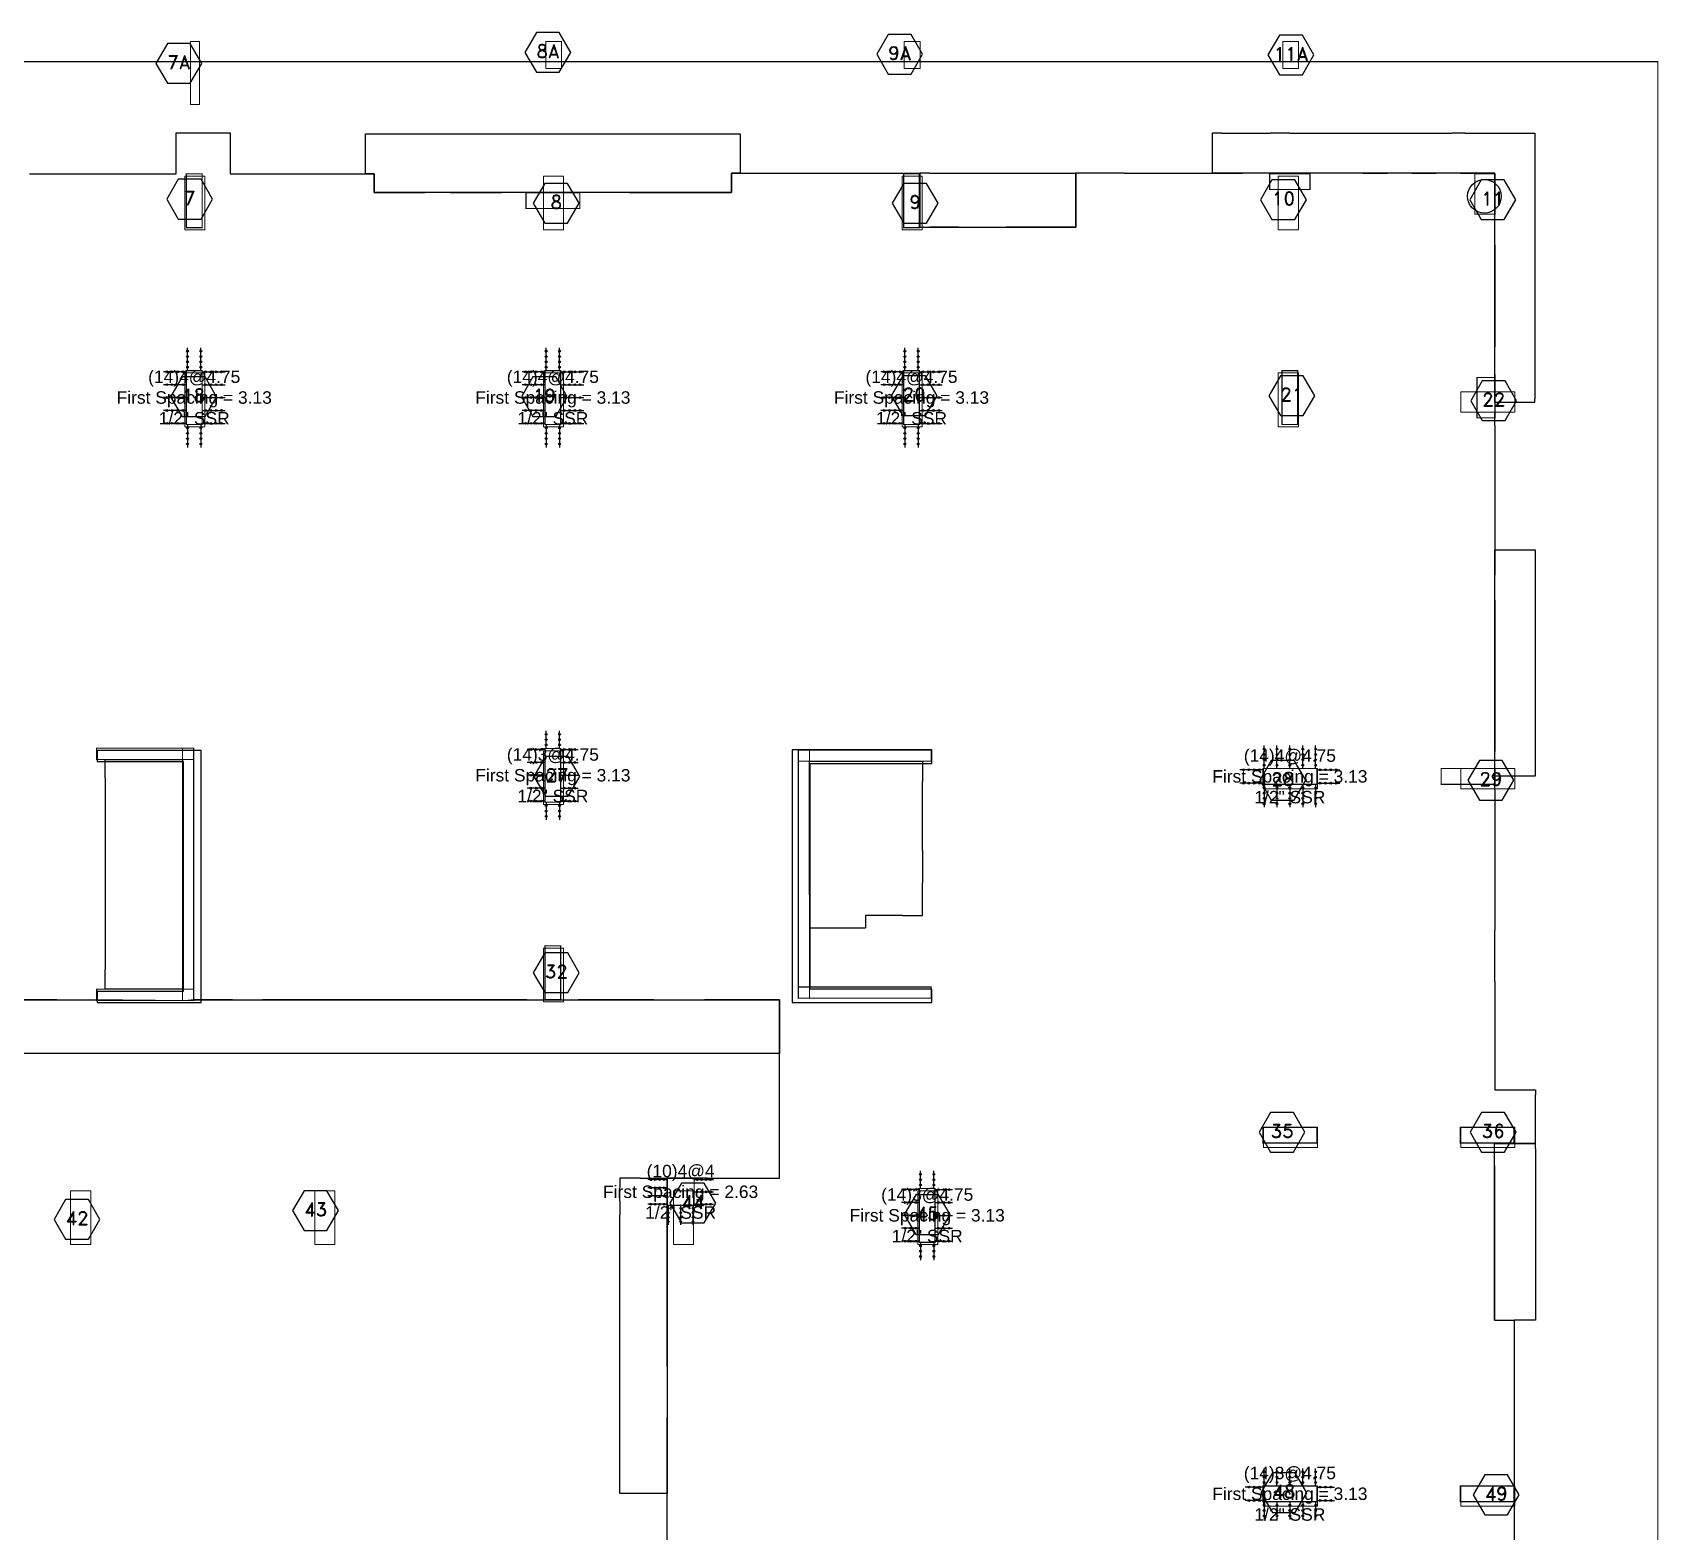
# Model space of a CAD drawing. Header units: inches. Extents: x 0 to 5513, y -1225 to 2781.
# Drawn here: x 4063 to 5513, y -238 to 1099 of the extents above; entities that cross this region are included whole.
import ezdxf
from ezdxf.enums import TextEntityAlignment as Align

# ---------------------------------------------------------------- set-up
doc = ezdxf.new("R2010")
doc.units = ezdxf.units.IN
doc.header["$MEASUREMENT"] = 0
doc.linetypes.add('DOTTED', pattern=[5, 0, -5])
doc.linetypes.add('SOLID', pattern=[0])
for name, color, linetype in [('RAM_Concept_Element', 7, 'Continuous'), ('RAM_Concept_Reinforcement', 7, 'Continuous'), ('S-COL-01', 50, 'Continuous')]:
    doc.layers.add(name, color=color, linetype=linetype)
doc.layers.add('S-AUX MARK', color=11, linetype='Continuous', plot=False)
doc.styles.add('RAM Concept font', font='arial.ttf', dxfattribs={"height": 12})
doc.styles.add('ROMAND', font='romand.shx')

# ---------------------------------------------------------------- blocks, each defined once
blk = doc.blocks.new('COL-TAG')
blk.add_lwpolyline([(16, -5.3), (8.3, -18.6), (16, -31.9), (31.3, -31.9), (39, -18.6), (31.3, -5.3)], close=True)
at = {"style": 'ROMAND'}
blk.add_attdef('XXX', text='', height=9, dxfattribs=at).set_placement((23.7, -22.3), align=Align.CENTER)

msp = doc.modelspace()

# ---------------------------------------------------------------- linework, layer by layer
at = {"layer": 'RAM_Concept_Element', "color": 150, "linetype": 'SOLID'}
for p, q in [((4190.8, 973.3), (4190.8, 1009.8)), ((4190.8, 1009.8), (4206.8, 1009.8)), ((4206.8, 1009.8), (4238.8, 1009.8)), ((4238.8, 1009.8), (4238.8, 973.3)), ((4359.5, 1009.1), (4368.8, 1009.1)), ((4359.5, 973.3), (4359.5, 1009.1)), ((4368.8, 1009.1), (4389.6, 1009.1)), ((4389.6, 1009.1), (4422.8, 1009.1)), ((4422.8, 1009.1), (4458.2, 1009.1)), ((4458.2, 1009.1), (4476.8, 1009.1)), ((4476.8, 1009.1), (4503.9, 1009.1)), ((4503.9, 1009.1), (4526.8, 1009.1)), ((4526.8, 1009.1), (4550.6, 1009.1)), ((4550.6, 1009.1), (4580.8, 1009.1)), ((4580.8, 1009.1), (4598.2, 1009.1)), ((4598.2, 1009.1), (4634.8, 1009.1)), ((4634.8, 1009.1), (4669.6, 1009.1)), ((4669.6, 1009.1), (4688.8, 1009.1)), ((4688.8, 1009.1), (4694, 1009.1)), ((4694, 1009.1), (4694, 973.8)), ((5123.8, 1009.6), (5115, 1009.6)), ((5115, 1009.6), (5115, 973.8)), ((5123.8, 1009.6), (5142.2, 1009.6)), ((5142.2, 1009.6), (5166.8, 1009.6)), ((5184.4, 1009.6), (5166.8, 1009.6)), ((5184.4, 1009.6), (5206.1, 1009.6)), ((5206.1, 1009.6), (5232.8, 1009.6)), ((5232.8, 1009.6), (5249.6, 1009.6)), ((5249.6, 1009.6), (5268.2, 1009.6)), ((5268.2, 1009.6), (5286.8, 1009.6)), ((5286.8, 1009.6), (5307.8, 1009.6)), ((5307.8, 1009.6), (5328.8, 1009.6)), ((5340.8, 1009.6), (5328.8, 1009.6)), ((5340.8, 1009.6), (5358.4, 1009.6)), ((5358.4, 1009.6), (5380.8, 1009.6)), ((5380.8, 1009.6), (5403.1, 1009.6)), ((5403.1, 1009.6), (5403.1, 991.5)), ((5403.1, 991.5), (5403.1, 973.4)), ((4059.8, 973.3), (4080.8, 973.3)), ((4080.8, 973.3), (4102.8, 973.3)), ((4102.8, 973.3), (4122.8, 973.3)), ((4122.8, 973.3), (4156.8, 973.3)), ((4156.8, 973.3), (4190.8, 973.3)), ((4238.8, 973.3), (4260.8, 973.3)), ((4260.8, 973.3), (4294.1, 973.3)), ((4294.1, 973.3), (4314.8, 973.3)), ((4314.8, 973.3), (4337.7, 973.3)), ((4337.7, 973.3), (4359.5, 973.3)), ((4359.5, 973.3), (4367.4, 973.3)), ((4367.4, 973.3), (4359.5, 973.3)), ((4367.4, 973.3), (4367.4, 956.8)), ((4367.4, 956.8), (4367.4, 973.3)), ((4686.1, 973.8), (4686.1, 956.8)), ((4686.1, 956.8), (4686.1, 973.8)), ((4686.1, 973.8), (4694, 973.8)), ((4694, 973.8), (4686.1, 973.8)), ((4694, 973.8), (4715.8, 973.8)), ((4715.8, 973.8), (4742.8, 973.8)), ((4742.8, 973.8), (4772.1, 973.8)), ((4772.1, 973.8), (4796.8, 973.8)), ((4796.8, 973.8), (4816.7, 973.8)), ((4816.7, 973.8), (4846.8, 973.8)), ((4846.8, 973.8), (4854.3, 973.8)), ((4854.3, 973.8), (4854.3, 955.3)), ((4862.8, 973.8), (4854.3, 973.8)), ((4854.3, 973.8), (4854.3, 955.3)), ((4862.8, 973.8), (4889, 973.8)), ((4889, 973.8), (4907.8, 973.8)), ((4907.8, 973.8), (4931.2, 973.8)), ((4931.2, 973.8), (4961.8, 973.8)), ((4961.8, 973.8), (4993.5, 973.8)), ((4993.5, 973.8), (4993.5, 949.3)), ((4993.5, 949.3), (4993.5, 973.8)), ((5015.8, 973.8), (4993.5, 973.8)), ((5036.7, 973.8), (5015.8, 973.8)), ((5036.7, 973.8), (5069.8, 973.8)), ((5069.8, 973.8), (5092.4, 973.8)), ((5092.4, 973.8), (5115, 973.8)), ((5142.2, 973.8), (5115, 973.8)), ((5115, 973.8), (5142.2, 973.8)), ((5170.8, 973.8), (5142.2, 973.8)), ((5170.8, 973.8), (5142.2, 973.8)), ((5199.3, 973.8), (5170.8, 973.8)), ((5170.8, 973.8), (5199.3, 973.8)), ((5227.9, 973.8), (5199.3, 973.8)), ((5227.9, 973.8), (5199.3, 973.8)), ((5249.6, 973.8), (5227.9, 973.8)), ((5249.6, 973.8), (5227.9, 973.8)), ((5249.6, 973.8), (5271.4, 973.8)), ((5271.4, 973.8), (5249.6, 973.8)), ((5293.1, 973.8), (5271.4, 973.8)), ((5293.1, 973.8), (5271.4, 973.8)), ((5293.1, 973.8), (5314.9, 973.8)), ((5314.9, 973.8), (5293.1, 973.8)), ((5336.6, 973.8), (5314.9, 973.8)), ((5336.6, 973.8), (5314.9, 973.8)), ((5367.4, 973.8), (5336.6, 973.8)), ((5336.6, 973.8), (5367.4, 973.8)), ((5367.4, 955.3), (5367.4, 973.8)), ((5367.4, 955.3), (5367.4, 973.8)), ((5403.1, 973.4), (5403.1, 955.3)), ((4367.4, 956.8), (4389.6, 956.8)), ((4389.6, 956.8), (4367.4, 956.8)), ((4389.6, 956.8), (4412.5, 956.8)), ((4412.5, 956.8), (4389.6, 956.8)), ((4435.3, 956.8), (4412.5, 956.8)), ((4435.3, 956.8), (4412.5, 956.8)), ((4458.2, 956.8), (4435.3, 956.8)), ((4435.3, 956.8), (4458.2, 956.8)), ((4458.2, 956.8), (4481.1, 956.8)), ((4481.1, 956.8), (4458.2, 956.8)), ((4511.5, 956.8), (4481.1, 956.8)), ((4511.5, 956.8), (4481.1, 956.8)), ((4542, 956.8), (4511.5, 956.8)), ((4542, 956.8), (4511.5, 956.8)), ((4572.5, 956.8), (4542, 956.8)), ((4572.5, 956.8), (4542, 956.8)), ((4595.3, 956.8), (4572.5, 956.8)), ((4595.3, 956.8), (4572.5, 956.8)), ((4618.2, 956.8), (4595.3, 956.8)), ((4595.3, 956.8), (4618.2, 956.8)), ((4618.2, 956.8), (4641.1, 956.8)), ((4641.1, 956.8), (4618.2, 956.8)), ((4641.1, 956.8), (4663.9, 956.8)), ((4663.9, 956.8), (4641.1, 956.8)), ((4686.1, 956.8), (4663.9, 956.8)), ((4663.9, 956.8), (4686.1, 956.8)), ((4854.3, 943.3), (4854.3, 955.3)), ((4854.3, 955.3), (4854.3, 943.3)), ((4854.3, 925.8), (4854.3, 943.3)), ((4854.3, 943.3), (4854.3, 925.8)), ((4993.5, 925.8), (4993.5, 949.3)), ((4993.5, 949.3), (4993.5, 925.8)), ((5367.4, 943.3), (5367.4, 955.3)), ((5367.4, 943.3), (5367.4, 955.3)), ((5367.4, 909.9), (5367.4, 943.3)), ((5367.4, 909.9), (5367.4, 943.3)), ((5403.1, 955.3), (5403.1, 943.3)), ((5403.1, 943.3), (5403.1, 910.1)), ((4854.3, 925.8), (4862.8, 925.8)), ((4854.3, 925.8), (4862.8, 925.8)), ((4889, 925.8), (4862.8, 925.8)), ((4862.8, 925.8), (4889, 925.8)), ((4889, 925.8), (4910.1, 925.8)), ((4889, 925.8), (4910.1, 925.8)), ((4910.1, 925.8), (4931.2, 925.8)), ((4910.1, 925.8), (4931.2, 925.8)), ((4931.2, 925.8), (4962.4, 925.8)), ((4962.4, 925.8), (4931.2, 925.8)), ((4993.5, 925.8), (4962.4, 925.8)), ((4962.4, 925.8), (4993.5, 925.8)), ((5367.4, 909.9), (5367.4, 887.2)), ((5367.4, 887.2), (5367.4, 909.9)), ((5403.1, 910.1), (5403.1, 887.4)), ((5367.4, 887.2), (5367.4, 864.5)), ((5367.4, 864.5), (5367.4, 887.2)), ((5403.1, 887.4), (5403.1, 864.7)), ((5367.4, 864.5), (5367.4, 841.8)), ((5367.4, 841.8), (5367.4, 864.5)), ((5403.1, 864.7), (5403.1, 842)), ((5367.4, 841.8), (5367.4, 819.1)), ((5367.4, 819.1), (5367.4, 841.8)), ((5403.1, 842), (5403.1, 819.3)), ((5367.4, 794.3), (5367.4, 819.1)), ((5367.4, 794.3), (5367.4, 819.1)), ((5403.1, 819.3), (5403.1, 784.7)), ((5367.4, 794.3), (5367.4, 769.6)), ((5367.4, 769.6), (5367.4, 794.3)), ((5403.1, 784.7), (5403.1, 772.7)), ((5367.4, 769.6), (5367.4, 760.7)), ((5367.4, 769.6), (5403.1, 769.6)), ((5403.1, 769.6), (5403.1, 772.7)), ((5367.4, 748.7), (5367.4, 760.7)), ((5367.4, 748.7), (5367.4, 728.4)), ((5367.4, 728.4), (5367.4, 705.7)), ((5367.4, 705.7), (5367.4, 683.1)), ((5367.4, 683.1), (5367.4, 660.4)), ((5367.4, 660.4), (5367.4, 637.8)), ((5367.4, 637.8), (5367.4, 615.3)), ((5367.4, 637.8), (5403.4, 637.8)), ((5367.4, 615.3), (5367.4, 637.8)), ((5403.4, 637.8), (5403.4, 615.3)), ((5367.4, 592.9), (5367.4, 615.3)), ((5367.4, 592.9), (5367.4, 615.3)), ((5403.4, 615.3), (5403.4, 592.9)), ((5367.4, 592.9), (5367.4, 570.4)), ((5367.4, 570.4), (5367.4, 592.9)), ((5403.4, 592.9), (5403.4, 570.4)), ((5367.4, 570.4), (5367.4, 548)), ((5367.4, 548), (5367.4, 570.4)), ((5403.4, 570.4), (5403.4, 548)), ((5367.4, 548), (5367.4, 525.5)), ((5367.4, 525.5), (5367.4, 548)), ((5403.4, 548), (5403.4, 525.5)), ((5367.4, 525.5), (5367.4, 503.1)), ((5367.4, 503.1), (5367.4, 525.5)), ((5403.4, 525.5), (5403.4, 503.1)), ((5367.4, 503.1), (5367.4, 480.6)), ((5367.4, 480.6), (5367.4, 503.1)), ((5403.4, 503.1), (5403.4, 480.6)), ((5367.4, 480.6), (5367.4, 458.1)), ((5367.4, 458.1), (5367.4, 480.6)), ((5403.4, 480.6), (5403.4, 447.7)), ((4127.3, 434.5), (4127.3, 450.9)), ((4127.3, 450.9), (4161.8, 450.9)), ((4161.8, 450.9), (4196.3, 450.9)), ((4196.3, 450.9), (4196.3, 416.8)), ((5367.4, 435.9), (5367.4, 458.1)), ((5367.4, 435.9), (5367.4, 458.1)), ((4755.8, 419.6), (4755.8, 449.3)), ((4755.8, 449.3), (4789.4, 449.3)), ((4789.4, 449.3), (4823, 449.3)), ((4823, 449.3), (4856.6, 449.3)), ((4856.6, 449.3), (4856.6, 431.1)), ((5367.4, 423.7), (5367.4, 435.9)), ((5403.4, 435.9), (5367.4, 435.9)), ((5403.4, 447.7), (5403.4, 435.9)), ((4127.3, 434.5), (4127.3, 415.4)), ((4856.6, 412.1), (4856.6, 431.1)), ((5367.4, 423.7), (5367.4, 390)), ((4127.3, 415.4), (4127.3, 393)), ((4196.3, 416.8), (4196.3, 382.6)), ((4755.8, 389.9), (4755.8, 419.6)), ((4856.6, 390.9), (4856.6, 412.1)), ((4127.3, 393), (4127.3, 370.7)), ((4196.3, 382.6), (4196.3, 348.4)), ((4755.8, 360.1), (4755.8, 389.9)), ((4856.6, 369.6), (4856.6, 390.9)), ((5367.4, 390), (5367.4, 367.1)), ((4127.3, 370.7), (4127.3, 348.4)), ((4856.6, 369.6), (4856.6, 340.7)), ((5367.4, 367.1), (5367.4, 344.3)), ((4127.3, 348.4), (4127.3, 326)), ((4196.3, 348.4), (4196.3, 314.3)), ((4755.8, 330.4), (4755.8, 360.1)), ((4856.6, 311.7), (4856.6, 340.7)), ((5367.4, 344.3), (5367.4, 321.4)), ((4127.3, 326), (4127.3, 303.7)), ((4755.8, 330.4), (4755.8, 300.7)), ((5367.4, 321.4), (5367.4, 298.5)), ((4196.3, 314.3), (4196.3, 280.1)), ((4805.8, 311.7), (4805.8, 300.7)), ((4838.8, 311.7), (4805.8, 311.7)), ((4838.8, 311.7), (4856.6, 311.7)), ((4127.3, 303.7), (4127.3, 281.4)), ((4755.8, 300.7), (4776.3, 300.7)), ((4776.3, 300.7), (4796.8, 300.7)), ((4796.8, 300.7), (4805.8, 300.7)), ((5367.4, 275.7), (5367.4, 298.5)), ((4127.3, 281.4), (4127.3, 263.6)), ((4196.3, 280.1), (4196.3, 245.9)), ((5367.4, 252.8), (5367.4, 275.7)), ((4127.3, 245.9), (4127.3, 263.6)), ((5367.4, 252.8), (5367.4, 230)), ((4065.3, 236.5), (4046.3, 236.5)), ((4046.3, 236.5), (4065.3, 236.5)), ((4084.3, 236.5), (4065.3, 236.5)), ((4065.3, 236.5), (4084.3, 236.5)), ((4084.3, 236.5), (4113.5, 236.4)), ((4084.3, 236.5), (4113.5, 236.4)), ((4142.8, 236.2), (4113.5, 236.4)), ((4113.5, 236.4), (4142.8, 236.2)), ((4161.8, 245.9), (4127.3, 245.9)), ((4142.8, 236.2), (4172, 236.1)), ((4142.8, 236.2), (4172, 236.1)), ((4196.3, 245.9), (4161.8, 245.9)), ((4172, 236.1), (4201.3, 235.9)), ((4172, 236.1), (4201.3, 235.9)), ((4201.3, 235.9), (4206.8, 236.5)), ((4206.8, 236.5), (4201.3, 235.9)), ((4224.5, 236.5), (4206.8, 236.5)), ((4206.8, 236.5), (4224.5, 236.5)), ((4240.9, 236.5), (4224.5, 236.5)), ((4224.5, 236.5), (4240.9, 236.5)), ((4240.9, 236.5), (4267.6, 236.5)), ((4240.9, 236.5), (4267.6, 236.5)), ((4294.3, 236.5), (4267.6, 236.5)), ((4267.6, 236.5), (4294.3, 236.5)), ((4317.5, 236.5), (4294.3, 236.5)), ((4294.3, 236.5), (4317.5, 236.5)), ((4340.8, 236.5), (4317.5, 236.5)), ((4317.5, 236.5), (4340.8, 236.5)), ((4364, 236.5), (4340.8, 236.5)), ((4340.8, 236.5), (4364, 236.5)), ((4387.3, 236.5), (4364, 236.5)), ((4364, 236.5), (4387.3, 236.5)), ((4410.5, 236.5), (4387.3, 236.5)), ((4387.3, 236.5), (4410.5, 236.5)), ((4433.8, 236.5), (4410.5, 236.5)), ((4410.5, 236.5), (4433.8, 236.5)), ((4457, 236.5), (4433.8, 236.5)), ((4433.8, 236.5), (4457, 236.5)), ((4457, 236.5), (4480.3, 236.5)), ((4480.3, 236.5), (4457, 236.5)), ((4480.3, 236.5), (4503.5, 236.5)), ((4503.5, 236.5), (4480.3, 236.5)), ((4503.5, 236.5), (4526.4, 236.5)), ((4503.5, 236.5), (4526.4, 236.5)), ((4526.4, 236.5), (4549.3, 236.5)), ((4526.4, 236.5), (4549.3, 236.5)), ((4571.9, 236.5), (4549.3, 236.5)), ((4549.3, 236.5), (4571.9, 236.5)), ((4571.9, 236.5), (4594.4, 236.5)), ((4594.4, 236.5), (4571.9, 236.5)), ((4594.4, 236.5), (4617, 236.5)), ((4617, 236.5), (4594.4, 236.5)), ((4617, 236.5), (4639.6, 236.5)), ((4617, 236.5), (4639.6, 236.5)), ((4639.6, 236.5), (4662.1, 236.5)), ((4639.6, 236.5), (4662.1, 236.5)), ((4684.7, 236.5), (4662.1, 236.5)), ((4662.1, 236.5), (4684.7, 236.5)), ((4684.7, 236.5), (4707.2, 236.5)), ((4707.2, 236.5), (4684.7, 236.5)), ((4729.1, 236.5), (4707.2, 236.5)), ((4707.2, 236.5), (4729.1, 236.5)), ((4729.1, 236.5), (4729.1, 215.8)), ((4729.1, 215.8), (4729.1, 236.5)), ((5367.4, 230), (5367.4, 207.1)), ((4729.1, 215.8), (4729.1, 188.6)), ((4729.1, 188.6), (4729.1, 215.8)), ((5367.4, 207.1), (5367.4, 184.3)), ((4065.9, 188.6), (4048.8, 188.6)), ((4084.9, 188.6), (4065.9, 188.6)), ((4102.8, 188.6), (4084.9, 188.6)), ((4122.9, 188.6), (4102.8, 188.6)), ((4142.5, 188.6), (4122.9, 188.6)), ((4162.1, 188.6), (4142.5, 188.6)), ((4181.7, 188.6), (4162.1, 188.6)), ((4206.8, 188.6), (4181.7, 188.6)), ((4224.5, 188.6), (4206.8, 188.6)), ((4240.9, 188.6), (4224.5, 188.6)), ((4260.8, 188.6), (4240.9, 188.6)), ((4294.3, 188.6), (4260.8, 188.6)), ((4314.8, 188.6), (4294.3, 188.6)), ((4340.8, 188.6), (4314.8, 188.6)), ((4368.8, 188.6), (4340.8, 188.6)), ((4387.3, 188.6), (4368.8, 188.6)), ((4422.8, 188.6), (4387.3, 188.6)), ((4457, 188.6), (4422.8, 188.6)), ((4476.8, 188.6), (4457, 188.6)), ((4503.5, 188.6), (4476.8, 188.6)), ((4526.8, 188.6), (4503.5, 188.6)), ((4549.3, 188.6), (4526.8, 188.6)), ((4580.8, 188.6), (4549.3, 188.6)), ((4617, 188.6), (4580.8, 188.6)), ((4634.8, 188.6), (4617, 188.6)), ((4662.1, 188.6), (4634.8, 188.6)), ((4688.8, 188.6), (4662.1, 188.6)), ((4707.2, 188.6), (4688.8, 188.6)), ((4729.1, 188.6), (4707.2, 188.6)), ((4729.1, 172.3), (4729.1, 188.6)), ((5367.4, 184.3), (5367.4, 156.2)), ((4729.1, 150.9), (4729.1, 172.3)), ((4729.1, 129.5), (4729.1, 150.9)), ((5367.4, 156.2), (5403.6, 156.2)), ((5403.6, 156.2), (5403.6, 151.7)), ((5403.6, 139.7), (5403.6, 151.7)), ((5403.6, 127.7), (5403.6, 139.7)), ((4729.1, 108.2), (4729.1, 129.5)), ((5403.6, 115.7), (5403.6, 127.7)), ((4729.1, 77.2), (4729.1, 108.2)), ((5366.9, 88.4), (5366.9, 108.2)), ((5366.9, 88.4), (5366.9, 108.2)), ((5403.6, 108.2), (5366.9, 108.2)), ((5366.9, 108.2), (5403.6, 108.2)), ((5403.6, 108.2), (5403.6, 115.7)), ((5403.6, 103.7), (5403.6, 108.2)), ((5403.6, 103.7), (5403.6, 91.7)), ((5366.9, 88.4), (5366.9, 68.5)), ((5366.9, 68.5), (5366.9, 88.4)), ((5403.6, 91.7), (5403.6, 68.5)), ((4586.5, 77.2), (4586.5, 68.7)), ((4604.6, 77.2), (4586.5, 77.2)), ((4604.6, 77.2), (4628.8, 77.2)), ((4628.8, 77.2), (4628.8, 48.8)), ((4628.8, 48.8), (4628.8, 77.2)), ((4640.8, 77.2), (4628.8, 77.2)), ((4664.8, 77.2), (4640.8, 77.2)), ((4664.8, 77.2), (4688.8, 77.2)), ((4688.8, 77.2), (4706.8, 77.2)), ((4706.8, 77.2), (4729.1, 77.2)), ((4586.5, 56.7), (4586.5, 68.7)), ((5366.9, 68.5), (5366.9, 44.9)), ((5366.9, 44.9), (5366.9, 68.5)), ((5403.6, 68.5), (5403.6, 44.9)), ((4586.5, 56.7), (4586.5, 44.7)), ((4586.5, 20.4), (4586.5, 44.7)), ((4628.8, 48.8), (4628.8, 20.4)), ((4628.8, 20.4), (4628.8, 48.8)), ((5366.9, 44.9), (5366.9, 21.4)), ((5366.9, 21.4), (5366.9, 44.9)), ((5403.6, 44.9), (5403.6, 21.4)), ((4586.5, -1.9), (4586.5, 20.4)), ((4628.8, 20.4), (4628.8, -1.9)), ((4628.8, -1.9), (4628.8, 20.4)), ((5366.9, 21.4), (5366.9, -2.2)), ((5366.9, -2.2), (5366.9, 21.4)), ((5403.6, 21.4), (5403.6, -2.2)), ((4586.5, -24.2), (4586.5, -1.9)), ((4628.8, -1.9), (4628.8, -24.2)), ((4628.8, -24.2), (4628.8, -1.9)), ((5366.9, -2.2), (5366.9, -25.8)), ((5366.9, -25.8), (5366.9, -2.2)), ((5403.6, -2.2), (5403.6, -25.8)), ((4586.5, -46.5), (4586.5, -24.2)), ((4628.8, -24.2), (4628.8, -46.5)), ((4628.8, -46.5), (4628.8, -24.2)), ((5366.9, -49.4), (5366.9, -25.8)), ((5366.9, -25.8), (5366.9, -49.4)), ((5403.6, -25.8), (5403.6, -49.4)), ((4586.5, -68.8), (4586.5, -46.5)), ((4628.8, -46.5), (4628.8, -68.8)), ((4628.8, -68.8), (4628.8, -46.5)), ((5366.9, -49.4), (5384.4, -49.4)), ((5366.9, -49.4), (5384.4, -49.4)), ((5384.4, -49.4), (5384.4, -71.5)), ((5403.6, -49.4), (5384.4, -49.4)), ((4586.5, -91.1), (4586.5, -68.8)), ((4628.8, -68.8), (4628.8, -91.1)), ((4628.8, -91.1), (4628.8, -68.8)), ((5384.4, -71.5), (5384.4, -93.6)), ((4586.5, -113.4), (4586.5, -91.1)), ((4628.8, -91.1), (4628.8, -113.4)), ((4628.8, -91.1), (4628.8, -113.4)), ((5384.4, -93.6), (5384.4, -115.8)), ((4586.5, -135.8), (4586.5, -113.4)), ((4628.8, -113.4), (4628.8, -135.8)), ((4628.8, -113.4), (4628.8, -135.8)), ((5384.4, -115.8), (5384.4, -137.9)), ((4586.5, -158.1), (4586.5, -135.8)), ((4628.8, -135.8), (4628.8, -158.1)), ((4628.8, -158.1), (4628.8, -135.8)), ((5384.4, -137.9), (5384.4, -160)), ((4586.5, -181.7), (4586.5, -158.1)), ((4628.8, -158.1), (4628.8, -180.4)), ((4628.8, -180.4), (4628.8, -158.1)), ((5384.4, -160), (5384.4, -190.3)), ((4586.5, -204.1), (4586.5, -181.7)), ((4628.8, -180.4), (4628.8, -204.1)), ((4628.8, -204.1), (4628.8, -180.4)), ((5384.4, -190.3), (5384.4, -202.3)), ((5384.4, -202.3), (5384.4, -214.3)), ((4610.9, -204.1), (4586.5, -204.1)), ((4628.8, -204.1), (4610.9, -204.1)), ((4628.8, -225), (4628.8, -204.1)), ((5384.4, -214.3), (5384.4, -247.9)), ((4628.8, -247.3), (4628.8, -225))]:
    msp.add_line(p, q, dxfattribs=at)
at = {"layer": 'RAM_Concept_Element', "color": 3, "linetype": 'SOLID', "const_width": 1}
for points in [[(4213.8, 925.3), (4199.8, 925.3), (4199.8, 973.3), (4213.8, 973.3)], [(4213.8, 925.3), (4199.8, 925.3), (4199.8, 973.3), (4213.8, 973.3)], [(4853.8, 925.3), (4839.8, 925.3), (4839.8, 973.3), (4853.8, 973.3)], [(4853.8, 925.3), (4839.8, 925.3), (4839.8, 973.3), (4853.8, 973.3)], [(5202.4, 959.3), (5166.4, 959.3), (5166.4, 973.3), (5202.4, 973.3)], [(5202.4, 959.3), (5166.4, 959.3), (5166.4, 973.3), (5202.4, 973.3)], [(5367.4, 937.3), (5349.4, 937.3), (5349.4, 973.3), (5367.4, 973.3)], [(5367.4, 937.3), (5349.4, 937.3), (5349.4, 973.3), (5367.4, 973.3)], [(4550.8, 942.3), (4502.8, 942.3), (4502.8, 956.3), (4550.8, 956.3)], [(4550.8, 942.3), (4502.8, 942.3), (4502.8, 956.3), (4550.8, 956.3)], [(4213.8, 749.7), (4199.8, 749.7), (4199.8, 797.7), (4213.8, 797.7)], [(4213.8, 749.7), (4199.8, 749.7), (4199.8, 797.7), (4213.8, 797.7)], [(4533.8, 749.7), (4519.8, 749.7), (4519.8, 797.7), (4533.8, 797.7)], [(4533.8, 749.7), (4519.8, 749.7), (4519.8, 797.7), (4533.8, 797.7)], [(4853.8, 749.7), (4839.8, 749.7), (4839.8, 797.7), (4853.8, 797.7)], [(4853.8, 749.7), (4839.8, 749.7), (4839.8, 797.7), (4853.8, 797.7)], [(5191.4, 749.7), (5177.4, 749.7), (5177.4, 797.7), (5191.4, 797.7)], [(5191.4, 749.7), (5177.4, 749.7), (5177.4, 797.7), (5191.4, 797.7)], [(5367.4, 755.7), (5351.4, 755.7), (5351.4, 791.7), (5367.4, 791.7)], [(5367.4, 755.7), (5351.4, 755.7), (5351.4, 791.7), (5367.4, 791.7)], [(4119.6, 450.9), (4146.8, 450.9), (4174.1, 450.9), (4201.3, 450.9), (4206.3, 450.9), (4206.3, 460.9), (4201.3, 460.9), (4174.1, 460.9), (4146.8, 460.9), (4119.6, 460.9)], [(4119.6, 450.9), (4146.8, 450.9), (4174.1, 450.9), (4201.3, 450.9), (4206.3, 450.9), (4206.3, 460.9), (4201.3, 460.9), (4174.1, 460.9), (4146.8, 460.9), (4119.6, 460.9)], [(4119.6, 450.9), (4146.8, 450.9), (4174.1, 450.9), (4201.3, 450.9), (4206.3, 450.9), (4206.3, 460.9), (4201.3, 460.9), (4174.1, 460.9), (4146.8, 460.9), (4119.6, 460.9)], [(4119.6, 450.9), (4146.8, 450.9), (4174.1, 450.9), (4201.3, 450.9), (4206.3, 450.9), (4206.3, 460.9), (4201.3, 460.9), (4174.1, 460.9), (4146.8, 460.9), (4119.6, 460.9)], [(4206.3, 235.9), (4206.3, 240.9), (4206.3, 262.9), (4206.3, 284.3), (4206.3, 305.6), (4206.3, 327), (4206.3, 348.4), (4206.3, 369.7), (4206.3, 391.1), (4206.3, 412.5), (4206.3, 433.8), (4206.3, 455.9), (4206.3, 460.9), (4196.3, 460.9), (4196.3, 455.9), (4196.3, 433.8), (4196.3, 412.5), (4196.3, 391.1), (4196.3, 369.7), (4196.3, 348.4), (4196.3, 327), (4196.3, 305.6), (4196.3, 284.3), (4196.3, 262.9), (4196.3, 240.9), (4196.3, 235.9)], [(4206.3, 235.9), (4206.3, 240.9), (4206.3, 262.9), (4206.3, 284.3), (4206.3, 305.6), (4206.3, 327), (4206.3, 348.4), (4206.3, 369.7), (4206.3, 391.1), (4206.3, 412.5), (4206.3, 433.8), (4206.3, 455.9), (4206.3, 460.9), (4196.3, 460.9), (4196.3, 455.9), (4196.3, 433.8), (4196.3, 412.5), (4196.3, 391.1), (4196.3, 369.7), (4196.3, 348.4), (4196.3, 327), (4196.3, 305.6), (4196.3, 284.3), (4196.3, 262.9), (4196.3, 240.9), (4196.3, 235.9)], [(4196.3, 235.9), (4206.3, 235.9), (4206.3, 240.9), (4206.3, 262.9), (4206.3, 284.3), (4206.3, 305.6), (4206.3, 327), (4206.3, 348.4), (4206.3, 369.7), (4206.3, 391.1), (4206.3, 412.5), (4206.3, 433.8), (4206.3, 455.9), (4206.3, 460.9), (4196.3, 460.9), (4196.3, 455.9), (4196.3, 433.8), (4196.3, 412.5), (4196.3, 391.1), (4196.3, 369.7), (4196.3, 348.4), (4196.3, 327), (4196.3, 305.6), (4196.3, 284.3), (4196.3, 262.9), (4196.3, 240.9)], [(4196.3, 235.9), (4206.3, 235.9), (4206.3, 240.9), (4206.3, 262.9), (4206.3, 284.3), (4206.3, 305.6), (4206.3, 327), (4206.3, 348.4), (4206.3, 369.7), (4206.3, 391.1), (4206.3, 412.5), (4206.3, 433.8), (4206.3, 455.9), (4206.3, 460.9), (4196.3, 460.9), (4196.3, 455.9), (4196.3, 433.8), (4196.3, 412.5), (4196.3, 391.1), (4196.3, 369.7), (4196.3, 348.4), (4196.3, 327), (4196.3, 305.6), (4196.3, 284.3), (4196.3, 262.9), (4196.3, 240.9)], [(4533.8, 412.7), (4519.8, 412.7), (4519.8, 460.7), (4533.8, 460.7)], [(4533.8, 412.7), (4519.8, 412.7), (4519.8, 460.7), (4533.8, 460.7)], [(4745.8, 449.3), (4750.8, 449.3), (4777.7, 449.3), (4801.1, 449.3), (4824.5, 449.3), (4844.4, 449.3), (4854.4, 449.3), (4864.4, 449.3), (4864.4, 459.3), (4854.4, 459.3), (4844.4, 459.3), (4824.5, 459.3), (4801.1, 459.3), (4777.7, 459.3), (4750.8, 459.3), (4745.8, 459.3)], [(4755.8, 237.9), (4755.8, 242.9), (4755.8, 263.6), (4755.8, 284.3), (4755.8, 305.6), (4755.8, 327), (4755.8, 348.4), (4755.8, 369.7), (4755.8, 391.1), (4755.8, 412.5), (4755.8, 433.8), (4755.8, 454.3), (4755.8, 459.3), (4745.8, 459.3), (4745.8, 454.3), (4745.8, 433.8), (4745.8, 412.5), (4745.8, 391.1), (4745.8, 369.7), (4745.8, 348.4), (4745.8, 327), (4745.8, 305.6), (4745.8, 284.3), (4745.8, 263.6), (4745.8, 242.9), (4745.8, 237.9)], [(4745.8, 449.3), (4750.8, 449.3), (4777.7, 449.3), (4801.1, 449.3), (4824.5, 449.3), (4844.4, 449.3), (4854.4, 449.3), (4864.4, 449.3), (4864.4, 459.3), (4854.4, 459.3), (4844.4, 459.3), (4824.5, 459.3), (4801.1, 459.3), (4777.7, 459.3), (4750.8, 459.3), (4745.8, 459.3)], [(4755.8, 237.9), (4755.8, 242.9), (4755.8, 263.6), (4755.8, 284.3), (4755.8, 305.6), (4755.8, 327), (4755.8, 348.4), (4755.8, 369.7), (4755.8, 391.1), (4755.8, 412.5), (4755.8, 433.8), (4755.8, 454.3), (4755.8, 459.3), (4745.8, 459.3), (4745.8, 454.3), (4745.8, 433.8), (4745.8, 412.5), (4745.8, 391.1), (4745.8, 369.7), (4745.8, 348.4), (4745.8, 327), (4745.8, 305.6), (4745.8, 284.3), (4745.8, 263.6), (4745.8, 242.9), (4745.8, 237.9)], [(4745.8, 237.9), (4755.8, 237.9), (4755.8, 242.9), (4755.8, 263.6), (4755.8, 284.3), (4755.8, 305.6), (4755.8, 327), (4755.8, 348.4), (4755.8, 369.7), (4755.8, 391.1), (4755.8, 412.5), (4755.8, 433.8), (4755.8, 454.3), (4755.8, 459.3), (4745.8, 459.3), (4745.8, 454.3), (4745.8, 433.8), (4745.8, 412.5), (4745.8, 391.1), (4745.8, 369.7), (4745.8, 348.4), (4745.8, 327), (4745.8, 305.6), (4745.8, 284.3), (4745.8, 263.6), (4745.8, 242.9)], [(4745.8, 449.3), (4750.8, 449.3), (4777.7, 449.3), (4801.1, 449.3), (4824.5, 449.3), (4844.4, 449.3), (4854.4, 449.3), (4864.4, 449.3), (4864.4, 459.3), (4854.4, 459.3), (4844.4, 459.3), (4824.5, 459.3), (4801.1, 459.3), (4777.7, 459.3), (4750.8, 459.3), (4745.8, 459.3)], [(4745.8, 237.9), (4755.8, 237.9), (4755.8, 242.9), (4755.8, 263.6), (4755.8, 284.3), (4755.8, 305.6), (4755.8, 327), (4755.8, 348.4), (4755.8, 369.7), (4755.8, 391.1), (4755.8, 412.5), (4755.8, 433.8), (4755.8, 454.3), (4755.8, 459.3), (4745.8, 459.3), (4745.8, 454.3), (4745.8, 433.8), (4745.8, 412.5), (4745.8, 391.1), (4745.8, 369.7), (4745.8, 348.4), (4745.8, 327), (4745.8, 305.6), (4745.8, 284.3), (4745.8, 263.6), (4745.8, 242.9)], [(4745.8, 449.3), (4750.8, 449.3), (4777.7, 449.3), (4801.1, 449.3), (4824.5, 449.3), (4844.4, 449.3), (4854.4, 449.3), (4864.4, 449.3), (4864.4, 459.3), (4854.4, 459.3), (4844.4, 459.3), (4824.5, 459.3), (4801.1, 459.3), (4777.7, 459.3), (4750.8, 459.3), (4745.8, 459.3)], [(5208.4, 428.7), (5160.4, 428.7), (5160.4, 442.7), (5208.4, 442.7)], [(5208.4, 428.7), (5160.4, 428.7), (5160.4, 442.7), (5208.4, 442.7)], [(5367.4, 428.7), (5319.4, 428.7), (5319.4, 442.7), (5367.4, 442.7)], [(5367.4, 428.7), (5319.4, 428.7), (5319.4, 442.7), (5367.4, 442.7)], [(4533.8, 236.6), (4519.8, 236.6), (4519.8, 284.6), (4533.8, 284.6)], [(4533.8, 236.6), (4519.8, 236.6), (4519.8, 284.6), (4533.8, 284.6)], [(4745.8, 237.9), (4750.8, 237.9), (4769.7, 237.9), (4794.7, 237.9), (4819.6, 237.9), (4842, 237.9), (4864.4, 237.9), (4864.4, 247.9), (4842, 247.9), (4819.6, 247.9), (4794.7, 247.9), (4769.7, 247.9), (4750.8, 247.9), (4745.8, 247.9)], [(4745.8, 237.9), (4750.8, 237.9), (4769.7, 237.9), (4794.7, 237.9), (4819.6, 237.9), (4842, 237.9), (4864.4, 237.9), (4864.4, 247.9), (4842, 247.9), (4819.6, 247.9), (4794.7, 247.9), (4769.7, 247.9), (4750.8, 247.9), (4745.8, 247.9)], [(4745.8, 237.9), (4750.8, 237.9), (4769.7, 237.9), (4794.7, 237.9), (4819.6, 237.9), (4842, 237.9), (4864.4, 237.9), (4864.4, 247.9), (4842, 247.9), (4819.6, 247.9), (4794.7, 247.9), (4769.7, 247.9), (4750.8, 247.9), (4745.8, 247.9)], [(4745.8, 237.9), (4750.8, 237.9), (4769.7, 237.9), (4794.7, 237.9), (4819.6, 237.9), (4842, 237.9), (4864.4, 237.9), (4864.4, 247.9), (4842, 247.9), (4819.6, 247.9), (4794.7, 247.9), (4769.7, 247.9), (4750.8, 247.9), (4745.8, 247.9)], [(4119.7, 235.9), (4140.9, 235.9), (4162.1, 235.9), (4181.7, 235.9), (4201.3, 235.9), (4206.3, 235.9), (4206.3, 245.9), (4201.3, 245.9), (4181.7, 245.9), (4162.1, 245.9), (4140.9, 245.9), (4119.7, 245.9)], [(4119.7, 235.9), (4140.9, 235.9), (4162.1, 235.9), (4181.7, 235.9), (4201.3, 235.9), (4206.3, 235.9), (4206.3, 245.9), (4201.3, 245.9), (4181.7, 245.9), (4162.1, 245.9), (4140.9, 245.9), (4119.7, 245.9)], [(4119.7, 235.9), (4140.9, 235.9), (4162.1, 235.9), (4181.7, 235.9), (4201.3, 235.9), (4206.3, 235.9), (4206.3, 245.9), (4201.3, 245.9), (4181.7, 245.9), (4162.1, 245.9), (4140.9, 245.9), (4119.7, 245.9)], [(4119.7, 235.9), (4140.9, 235.9), (4162.1, 235.9), (4181.7, 235.9), (4201.3, 235.9), (4206.3, 235.9), (4206.3, 245.9), (4201.3, 245.9), (4181.7, 245.9), (4162.1, 245.9), (4140.9, 245.9), (4119.7, 245.9)], [(5208.4, 108.7), (5160.4, 108.7), (5160.4, 122.7), (5208.4, 122.7)], [(5208.4, 108.7), (5160.4, 108.7), (5160.4, 122.7), (5208.4, 122.7)], [(5384.4, 108.7), (5336.4, 108.7), (5336.4, 122.7), (5384.4, 122.7)], [(5384.4, 108.7), (5336.4, 108.7), (5336.4, 122.7), (5384.4, 122.7)], [(4652.8, 53.1), (4628.8, 53.1), (4628.8, 77.1), (4652.8, 77.1)], [(4652.8, 53.1), (4628.8, 53.1), (4628.8, 77.1), (4652.8, 77.1)], [(4867.8, 20.1), (4853.8, 20.1), (4853.8, 68.1), (4867.8, 68.1)], [(4867.8, 20.1), (4853.8, 20.1), (4853.8, 68.1), (4867.8, 68.1)], [(5208.4, -211.3), (5160.4, -211.3), (5160.4, -197.3), (5208.4, -197.3)], [(5208.4, -211.3), (5160.4, -211.3), (5160.4, -197.3), (5208.4, -197.3)], [(5384.4, -211.3), (5336.4, -211.3), (5336.4, -197.3), (5384.4, -197.3)], [(5384.4, -211.3), (5336.4, -211.3), (5336.4, -197.3), (5384.4, -197.3)]]:
    msp.add_lwpolyline(points, close=True, dxfattribs=at)
at = {"layer": 'RAM_Concept_Reinforcement', "color": 9, "linetype": 'SOLID'}
for p, q in [((4200.8, 797.7), (4200.8, 818.2)), ((4212.8, 797.7), (4212.8, 818.2)), ((4520.8, 797.7), (4520.8, 818.2)), ((4532.8, 797.7), (4532.8, 818.2)), ((4840.8, 797.7), (4840.8, 818.2)), ((4852.8, 797.7), (4852.8, 818.2)), ((4199.8, 796.7), (4179.3, 796.7)), ((4199.8, 785.2), (4179.3, 785.2)), ((4213.8, 796.7), (4234.3, 796.7)), ((4213.8, 785.2), (4234.3, 785.2)), ((4519.8, 796.7), (4499.3, 796.7)), ((4519.8, 785.2), (4499.3, 785.2)), ((4533.8, 796.7), (4554.3, 796.7)), ((4533.8, 785.2), (4554.3, 785.2)), ((4839.8, 796.7), (4819.3, 796.7)), ((4839.8, 785.2), (4819.3, 785.2)), ((4853.8, 796.7), (4874.3, 796.7)), ((4853.8, 785.2), (4874.3, 785.2)), ((4199.8, 773.7), (4179.3, 773.7)), ((4213.8, 773.7), (4234.3, 773.7)), ((4519.8, 773.7), (4499.3, 773.7)), ((4533.8, 773.7), (4554.3, 773.7)), ((4839.8, 773.7), (4819.3, 773.7)), ((4853.8, 773.7), (4874.3, 773.7)), ((4199.8, 762.2), (4179.3, 762.2)), ((4213.8, 762.2), (4234.3, 762.2)), ((4519.8, 762.2), (4499.3, 762.2)), ((4533.8, 762.2), (4554.3, 762.2)), ((4839.8, 762.2), (4819.3, 762.2)), ((4853.8, 762.2), (4874.3, 762.2)), ((4199.8, 750.7), (4179.3, 750.7)), ((4200.8, 749.7), (4200.8, 729.2)), ((4212.8, 749.7), (4212.8, 729.2)), ((4213.8, 750.7), (4234.3, 750.7)), ((4519.8, 750.7), (4499.3, 750.7)), ((4520.8, 749.7), (4520.8, 729.2)), ((4532.8, 749.7), (4532.8, 729.2)), ((4533.8, 750.7), (4554.3, 750.7)), ((4839.8, 750.7), (4819.3, 750.7)), ((4840.8, 749.7), (4840.8, 729.2)), ((4852.8, 749.7), (4852.8, 729.2)), ((4853.8, 750.7), (4874.3, 750.7)), ((4520.8, 460.7), (4520.8, 476.4)), ((4532.8, 460.7), (4532.8, 476.4)), ((4519.8, 459.7), (4504, 459.7)), ((4533.8, 459.7), (4549.5, 459.7)), ((5161.4, 442.7), (5161.4, 463.2)), ((5172.9, 442.7), (5172.9, 463.2)), ((5184.4, 442.7), (5184.4, 463.2)), ((5195.9, 442.7), (5195.9, 463.2)), ((5207.4, 442.7), (5207.4, 463.2)), ((4519.8, 448.2), (4504, 448.2)), ((4519.8, 436.7), (4504, 436.7)), ((4533.8, 448.2), (4549.5, 448.2)), ((4533.8, 436.7), (4549.5, 436.7)), ((5160.4, 441.7), (5139.9, 441.7)), ((5208.4, 441.7), (5228.9, 441.7)), ((4519.8, 425.2), (4504, 425.2)), ((4533.8, 425.2), (4549.5, 425.2)), ((5160.4, 429.7), (5139.9, 429.7)), ((5161.4, 428.7), (5161.4, 408.2)), ((5172.9, 428.7), (5172.9, 408.2)), ((5184.4, 428.7), (5184.4, 408.2)), ((5195.9, 428.7), (5195.9, 408.2)), ((5207.4, 428.7), (5207.4, 408.2)), ((5208.4, 429.7), (5228.9, 429.7)), ((4519.8, 413.7), (4504, 413.7)), ((4520.8, 412.7), (4520.8, 396.9)), ((4532.8, 412.7), (4532.8, 396.9)), ((4533.8, 413.7), (4549.5, 413.7)), ((4628.8, 76.1), (4611.5, 76.1)), ((4652.8, 76.1), (4670, 76.1)), ((4854.8, 68.1), (4854.8, 83.8)), ((4866.8, 68.1), (4866.8, 83.8)), ((4628.8, 68.7), (4611.5, 68.7)), ((4628.8, 61.4), (4611.5, 61.4)), ((4652.8, 65.1), (4670, 65.1)), ((4853.8, 67.1), (4838, 67.1)), ((4867.8, 67.1), (4883.5, 67.1)), ((4628.8, 54), (4611.5, 54)), ((4629.8, 53.1), (4629.8, 35.8)), ((4640.8, 53.1), (4640.8, 35.8)), ((4651.8, 53.1), (4651.8, 35.8)), ((4652.8, 54), (4670, 54)), ((4853.8, 55.6), (4838, 55.6)), ((4853.8, 44.1), (4838, 44.1)), ((4867.8, 55.6), (4883.5, 55.6)), ((4867.8, 44.1), (4883.5, 44.1)), ((4853.8, 32.6), (4838, 32.6)), ((4867.8, 32.6), (4883.5, 32.6)), ((4853.8, 21), (4838, 21)), ((4854.8, 20.1), (4854.8, 4.3)), ((4866.8, 20.1), (4866.8, 4.3)), ((4867.8, 21), (4883.5, 21)), ((5161.4, -197.3), (5161.4, -181.6)), ((5172.9, -197.3), (5172.9, -181.6)), ((5184.4, -197.3), (5184.4, -181.6)), ((5195.9, -197.3), (5195.9, -181.6)), ((5207.4, -197.3), (5207.4, -181.6)), ((5160.4, -198.3), (5144.6, -198.3)), ((5208.4, -198.3), (5224.1, -198.3)), ((5160.4, -210.3), (5144.6, -210.3)), ((5161.4, -211.3), (5161.4, -227.1)), ((5172.9, -211.3), (5172.9, -227.1)), ((5184.4, -211.3), (5184.4, -227.1)), ((5195.9, -211.3), (5195.9, -227.1)), ((5207.4, -211.3), (5207.4, -227.1)), ((5208.4, -210.3), (5224.1, -210.3))]:
    msp.add_line(p, q, dxfattribs=at)
at = {"layer": 'RAM_Concept_Reinforcement', "color": 7, "linetype": 'DOTTED', "const_width": 1}
msp.add_lwpolyline([(2276.4, -820.6), (5512.8, -820.6), (5512.8, 1073.4), (2276.4, 1073.4)], close=True, dxfattribs=at)
at = {"layer": 'RAM_Concept_Reinforcement', "color": 9, "linetype": 'SOLID'}
for centre in [(4200.8, 815.1), (4212.8, 815.1), (4520.8, 815.1), (4532.8, 815.1), (4840.8, 815.1), (4852.8, 815.1), (4200.8, 810.3), (4200.8, 805.6), (4200.8, 800.8), (4212.8, 810.3), (4212.8, 805.6), (4212.8, 800.8), (4520.8, 810.3), (4520.8, 805.6), (4520.8, 800.8), (4532.8, 810.3), (4532.8, 805.6), (4532.8, 800.8), (4840.8, 810.3), (4840.8, 805.6), (4840.8, 800.8), (4852.8, 810.3), (4852.8, 805.6), (4852.8, 800.8), (4182.4, 796.7), (4182.4, 785.2), (4187.1, 796.7), (4187.1, 785.2), (4191.9, 796.7), (4191.9, 785.2), (4196.6, 796.7), (4196.6, 785.2), (4216.9, 796.7), (4216.9, 785.2), (4221.6, 796.7), (4221.6, 785.2), (4226.4, 796.7), (4226.4, 785.2), (4231.1, 796.7), (4231.1, 785.2), (4502.4, 796.7), (4502.4, 785.2), (4507.1, 796.7), (4507.1, 785.2), (4511.9, 796.7), (4511.9, 785.2), (4516.6, 796.7), (4516.6, 785.2), (4536.9, 796.7), (4536.9, 785.2), (4541.6, 796.7), (4541.6, 785.2), (4546.4, 796.7), (4546.4, 785.2), (4551.1, 796.7), (4551.1, 785.2), (4822.4, 796.7), (4822.4, 785.2), (4827.1, 796.7), (4827.1, 785.2), (4831.9, 796.7), (4831.9, 785.2), (4836.6, 796.7), (4836.6, 785.2), (4856.9, 796.7), (4856.9, 785.2), (4861.6, 796.7), (4861.6, 785.2), (4866.4, 796.7), (4866.4, 785.2), (4871.1, 796.7), (4871.1, 785.2), (4182.4, 773.7), (4187.1, 773.7), (4191.9, 773.7), (4196.6, 773.7), (4216.9, 773.7), (4221.6, 773.7), (4226.4, 773.7), (4231.1, 773.7), (4502.4, 773.7), (4507.1, 773.7), (4511.9, 773.7), (4516.6, 773.7), (4536.9, 773.7), (4541.6, 773.7), (4546.4, 773.7), (4551.1, 773.7), (4822.4, 773.7), (4827.1, 773.7), (4831.9, 773.7), (4836.6, 773.7), (4856.9, 773.7), (4861.6, 773.7), (4866.4, 773.7), (4871.1, 773.7), (4182.4, 762.2), (4187.1, 762.2), (4191.9, 762.2), (4196.6, 762.2), (4216.9, 762.2), (4221.6, 762.2), (4226.4, 762.2), (4231.1, 762.2), (4502.4, 762.2), (4507.1, 762.2), (4511.9, 762.2), (4516.6, 762.2), (4536.9, 762.2), (4541.6, 762.2), (4546.4, 762.2), (4551.1, 762.2), (4822.4, 762.2), (4827.1, 762.2), (4831.9, 762.2), (4836.6, 762.2), (4856.9, 762.2), (4861.6, 762.2), (4866.4, 762.2), (4871.1, 762.2), (4182.4, 750.7), (4187.1, 750.7), (4191.9, 750.7), (4196.6, 750.7), (4200.8, 746.6), (4200.8, 741.8), (4212.8, 746.6), (4212.8, 741.8), (4216.9, 750.7), (4221.6, 750.7), (4226.4, 750.7), (4231.1, 750.7), (4502.4, 750.7), (4507.1, 750.7), (4511.9, 750.7), (4516.6, 750.7), (4520.8, 746.6), (4520.8, 741.8), (4532.8, 746.6), (4532.8, 741.8), (4536.9, 750.7), (4541.6, 750.7), (4546.4, 750.7), (4551.1, 750.7), (4822.4, 750.7), (4827.1, 750.7), (4831.9, 750.7), (4836.6, 750.7), (4840.8, 746.6), (4840.8, 741.8), (4852.8, 746.6), (4852.8, 741.8), (4856.9, 750.7), (4861.6, 750.7), (4866.4, 750.7), (4871.1, 750.7), (4200.8, 737.1), (4200.8, 732.3), (4212.8, 737.1), (4212.8, 732.3), (4520.8, 737.1), (4520.8, 732.3), (4532.8, 737.1), (4532.8, 732.3), (4840.8, 737.1), (4840.8, 732.3), (4852.8, 737.1), (4852.8, 732.3), (4520.8, 473.3), (4520.8, 468.6), (4520.8, 463.8), (4532.8, 473.3), (4532.8, 468.6), (4532.8, 463.8), (4507.1, 459.7), (4511.9, 459.7), (4516.6, 459.7), (4536.9, 459.7), (4541.6, 459.7), (4546.4, 459.7), (5161.4, 460.1), (5161.4, 455.3), (5161.4, 450.6), (5172.9, 460.1), (5172.9, 455.3), (5172.9, 450.6), (5184.4, 460.1), (5184.4, 455.3), (5184.4, 450.6), (5195.9, 460.1), (5195.9, 455.3), (5195.9, 450.6), (5207.4, 460.1), (5207.4, 455.3), (5207.4, 450.6), (4507.1, 448.2), (4507.1, 436.7), (4511.9, 448.2), (4511.9, 436.7), (4516.6, 448.2), (4516.6, 436.7), (4536.9, 448.2), (4536.9, 436.7), (4541.6, 448.2), (4541.6, 436.7), (4546.4, 448.2), (4546.4, 436.7), (5143, 441.7), (5147.8, 441.7), (5152.5, 441.7), (5157.3, 441.7), (5161.4, 445.8), (5172.9, 445.8), (5184.4, 445.8), (5195.9, 445.8), (5207.4, 445.8), (5211.5, 441.7), (5216.3, 441.7), (5221, 441.7), (5225.8, 441.7), (4507.1, 425.2), (4511.9, 425.2), (4516.6, 425.2), (4536.9, 425.2), (4541.6, 425.2), (4546.4, 425.2), (5143, 429.7), (5147.8, 429.7), (5152.5, 429.7), (5157.3, 429.7), (5161.4, 425.6), (5161.4, 420.8), (5172.9, 425.6), (5172.9, 420.8), (5184.4, 425.6), (5184.4, 420.8), (5195.9, 425.6), (5195.9, 420.8), (5207.4, 425.6), (5207.4, 420.8), (5211.5, 429.7), (5216.3, 429.7), (5221, 429.7), (5225.8, 429.7), (4507.1, 413.7), (4511.9, 413.7), (4516.6, 413.7), (4520.8, 409.6), (4532.8, 409.6), (4536.9, 413.7), (4541.6, 413.7), (4546.4, 413.7), (5161.4, 416.1), (5161.4, 411.3), (5172.9, 416.1), (5172.9, 411.3), (5184.4, 416.1), (5184.4, 411.3), (5195.9, 416.1), (5195.9, 411.3), (5207.4, 416.1), (5207.4, 411.3), (4520.8, 404.8), (4520.8, 400.1), (4532.8, 404.8), (4532.8, 400.1), (4614.1, 76.1), (4618.1, 76.1), (4622.1, 76.1), (4626.1, 76.1), (4655.4, 76.1), (4659.4, 76.1), (4663.4, 76.1), (4667.4, 76.1), (4854.8, 80.7), (4854.8, 75.9), (4866.8, 80.7), (4866.8, 75.9), (4614.1, 68.7), (4614.1, 61.4), (4618.1, 68.7), (4618.1, 61.4), (4622.1, 68.7), (4622.1, 61.4), (4626.1, 68.7), (4626.1, 61.4), (4655.4, 65.1), (4659.4, 65.1), (4663.4, 65.1), (4667.4, 65.1), (4841.1, 67.1), (4845.9, 67.1), (4850.6, 67.1), (4854.8, 71.2), (4866.8, 71.2), (4870.9, 67.1), (4875.6, 67.1), (4880.4, 67.1), (4614.1, 54), (4618.1, 54), (4622.1, 54), (4626.1, 54), (4629.8, 50.4), (4629.8, 46.4), (4640.8, 50.4), (4640.8, 46.4), (4651.8, 50.4), (4651.8, 46.4), (4655.4, 54), (4659.4, 54), (4663.4, 54), (4667.4, 54), (4841.1, 55.6), (4841.1, 44.1), (4845.9, 55.6), (4845.9, 44.1), (4850.6, 55.6), (4850.6, 44.1), (4870.9, 55.6), (4870.9, 44.1), (4875.6, 55.6), (4875.6, 44.1), (4880.4, 55.6), (4880.4, 44.1), (4629.8, 42.4), (4629.8, 38.4), (4640.8, 42.4), (4640.8, 38.4), (4651.8, 42.4), (4651.8, 38.4), (4841.1, 32.6), (4845.9, 32.6), (4850.6, 32.6), (4870.9, 32.6), (4875.6, 32.6), (4880.4, 32.6), (4841.1, 21), (4845.9, 21), (4850.6, 21), (4854.8, 16.9), (4866.8, 16.9), (4870.9, 21), (4875.6, 21), (4880.4, 21), (4854.8, 12.2), (4854.8, 7.4), (4866.8, 12.2), (4866.8, 7.4), (5161.4, -184.7), (5172.9, -184.7), (5184.4, -184.7), (5195.9, -184.7), (5207.4, -184.7), (5147.8, -198.3), (5152.5, -198.3), (5157.3, -198.3), (5161.4, -189.4), (5161.4, -194.2), (5172.9, -189.4), (5172.9, -194.2), (5184.4, -189.4), (5184.4, -194.2), (5195.9, -189.4), (5195.9, -194.2), (5207.4, -189.4), (5207.4, -194.2), (5211.5, -198.3), (5216.3, -198.3), (5221, -198.3), (5147.8, -210.3), (5152.5, -210.3), (5157.3, -210.3), (5161.4, -214.4), (5172.9, -214.4), (5184.4, -214.4), (5195.9, -214.4), (5207.4, -214.4), (5211.5, -210.3), (5216.3, -210.3), (5221, -210.3), (5161.4, -219.2), (5161.4, -223.9), (5172.9, -219.2), (5172.9, -223.9), (5184.4, -219.2), (5184.4, -223.9), (5195.9, -219.2), (5195.9, -223.9), (5207.4, -219.2), (5207.4, -223.9)]:
    msp.add_circle(centre, 0.791, dxfattribs=at)
for p in [(4206.8, 773.7), (4526.8, 773.7), (4846.8, 773.7), (4526.8, 436.7), (5184.4, 435.7), (4640.8, 65.1), (4860.8, 44.1), (5184.4, -204.3)]:
    msp.add_point(p, dxfattribs=at)
at = {"layer": 'S-COL-01', "lineweight": 15}
for points in [[(4203.4, 1091.3), (4211.4, 1091.3), (4211.4, 1035.3), (4203.4, 1035.3)], [(4520.4, 1091.3), (4534.4, 1091.3), (4534.4, 1067.3), (4520.4, 1067.3)], [(4840.4, 1091.3), (4854.4, 1091.3), (4854.4, 1067.3), (4840.4, 1067.3)], [(5178, 1091.3), (5192, 1091.3), (5192, 1067.3), (5178, 1067.3)], [(4198.4, 971.3), (4216.4, 971.3), (4216.4, 923.3), (4198.4, 923.3)], [(4518.4, 971.3), (4536.4, 971.3), (4536.4, 923.3), (4518.4, 923.3)], [(4838.4, 971.3), (4856.4, 971.3), (4856.4, 923.3), (4838.4, 923.3)], [(5174, 971.3), (5192, 971.3), (5192, 923.3), (5174, 923.3)], [(4198.4, 795.7), (4216.4, 795.7), (4216.4, 747.7), (4198.4, 747.7)], [(4518.4, 795.7), (4536.4, 795.7), (4536.4, 747.7), (4518.4, 747.7)], [(4838.4, 795.7), (4856.4, 795.7), (4856.4, 747.7), (4838.4, 747.7)], [(5174, 795.7), (5192, 795.7), (5192, 747.7), (5174, 747.7)], [(5337, 760.7), (5337, 778.7), (5385, 778.7), (5385, 760.7)], [(4518.4, 410.7), (4536.4, 410.7), (4536.4, 458.7), (4518.4, 458.7)], [(5209, 424.7), (5209, 442.7), (5161, 442.7), (5161, 424.7)], [(5385, 424.7), (5385, 442.7), (5337, 442.7), (5337, 424.7)], [(4536.4, 282.6), (4536.4, 234.6), (4518.4, 234.6), (4518.4, 282.6)], [(5161, 122.7), (5209, 122.7), (5209, 104.7), (5161, 104.7)], [(5385, 104.7), (5385, 122.7), (5337, 122.7), (5337, 104.7)], [(4096.4, 66.1), (4096.4, 18.1), (4114.4, 18.1), (4114.4, 66.1)], [(4314.4, 66.1), (4314.4, 18.1), (4332.4, 18.1), (4332.4, 66.1)], [(4634.4, 66.1), (4634.4, 18.1), (4652.4, 18.1), (4652.4, 66.1)], [(4852.4, 18.1), (4870.4, 18.1), (4870.4, 66.1), (4852.4, 66.1)], [(5209, -215.3), (5161, -215.3), (5161, -197.3), (5209, -197.3)], [(5337, -197.3), (5337, -215.3), (5385, -215.3), (5385, -197.3)]]:
    msp.add_lwpolyline(points, close=True, dxfattribs=at)
at = {"layer": 'S-COL-01'}
for points in [[(4120.3, 243.9), (4120.3, 233.9), (4212.9, 233.9), (4212.9, 458.9), (4120.3, 458.9), (4120.3, 448.9), (4196.9, 448.9), (4196.9, 243.9)], [(4865, 447.3), (4865, 459.3), (4740.4, 459.3), (4740.4, 233.9), (4865, 233.9), (4865, 245.9), (4756.4, 245.9), (4756.4, 447.3)]]:
    msp.add_lwpolyline(points, close=True, dxfattribs=at)
msp.add_circle((5358, 953.3), 15, dxfattribs=at)

# ---------------------------------------------------------------- block references
at = {"layer": 'S-AUX MARK', "xscale": 1.333333333333333, "yscale": 1.333333333333333, "zscale": 1.333333333333333}
for p, values in [((4161.5, 1096.7), {'XXX': '7A'}), ((4490.8, 1106.5), {'XXX': '8A'}), ((4804.7, 1104.8), {'XXX': '9A'}), ((5153.8, 1104.2), {'XXX': '11A'}), ((4171.2, 975.5), {'XXX': '7'}), ((4498.2, 971.9), {'XXX': '8'}), ((4818.5, 971.9), {'XXX': '9'}), ((5147.1, 975), {'XXX': '10'}), ((5333.9, 975), {'XXX': '11'}), ((4174.7, 799.3), {'XXX': '18'}), ((4487.7, 799.3), {'XXX': '19'}), ((4817.6, 800.2), {'XXX': '20'}), ((5154.6, 800.2), {'XXX': '21'}), ((5334.7, 795.7), {'XXX': '22'}), ((4498.8, 460.6), {'XXX': '27'}), ((5146.5, 457.1), {'XXX': '28'}), ((5332.2, 457.1), {'XXX': '29'}), ((4498.3, 285.4), {'XXX': '32'}), ((5145.9, 143.1), {'XXX': '35'}), ((5334.2, 143.1), {'XXX': '36'}), ((4620.2, 79.9), {'XXX': '44'}), ((4070.7, 65.3), {'XXX': '42'}), ((4283.5, 73.2), {'XXX': '43'}), ((4829.2, 69.6), {'XXX': '45'}), ((5147.5, -178.5), {'XXX': '48'}), ((5336.9, -180.4), {'XXX': '49'})]:
    msp.add_blockref('COL-TAG', p, dxfattribs=at).add_auto_attribs(values)

# ---------------------------------------------------------------- texts
at = {"layer": 'RAM_Concept_Reinforcement', "color": 9, "linetype": 'SOLID', "char_height": 11.111, "width": 222.222, "attachment_point": 5, "style": 'RAM Concept font'}
for s, insert in [('(14)4@4.75\\PFirst Spacing = 3.13\\P1/2" SSR', (4206.8, 773.7)), ('(14)4@4.75\\PFirst Spacing = 3.13\\P1/2" SSR', (4526.8, 773.7)), ('(14)4@4.75\\PFirst Spacing = 3.13\\P1/2" SSR', (4846.8, 773.7)), ('(14)3@4.75\\PFirst Spacing = 3.13\\P1/2" SSR', (4526.8, 436.7)), ('(14)4@4.75\\PFirst Spacing = 3.13\\P1/2" SSR', (5184.4, 435.7)), ('(10)4@4\\PFirst Spacing = 2.63\\P1/2" SSR', (4640.8, 65.1)), ('(14)3@4.75\\PFirst Spacing = 3.13\\P1/2" SSR', (4860.8, 44.1)), ('(14)3@4.75\\PFirst Spacing = 3.13\\P1/2" SSR', (5184.4, -204.3))]:
    msp.add_mtext(s, dxfattribs=dict(at, insert=insert))

doc.saveas('drawing.dxf')
